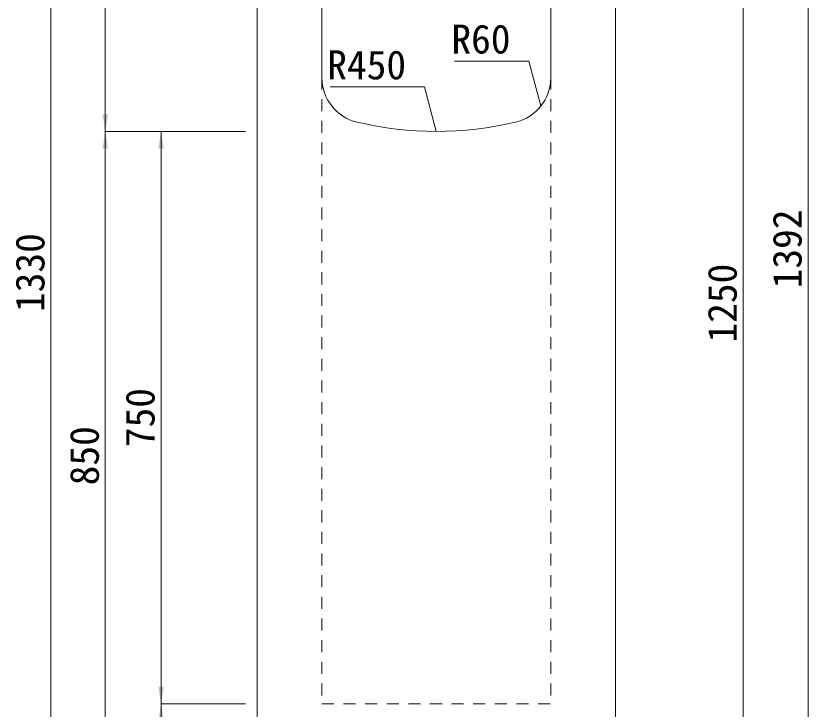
# Model space of a CAD drawing. Units: millimetres at full size. Extents: x -3301 to 90699, y 107523 to 139162.
# Drawn here: x 21601 to 22640, y 116013 to 116922 of the extents above; entities that cross this region are included whole.
import ezdxf
from ezdxf.enums import TextEntityAlignment as Align

# ---------------------------------------------------------------- set-up
doc = ezdxf.new("R2010")
doc.units = ezdxf.units.MM
doc.header["$LTSCALE"] = 21
doc.linetypes.add('USER1', pattern=[1.35, 0.75, -0.6])
for name, color, linetype, lineweight in [('寸法線', 7, 'Continuous', 9), ('引出線', 4, 'Continuous', 9), ('本体', 2, 'Continuous', 9)]:
    doc.layers.add(name, color=color, linetype=linetype, lineweight=lineweight)
doc.styles.add('ＭＳ ゴシック', font='')
doc.styles.get('ＭＳ ゴシック').set_extended_font_data('MS Gothic')

# ---------------------------------------------------------------- blocks, each defined once
blk = doc.blocks.new('filled_arrow')
at = {"color": 0, "linetype": 'Continuous', "lineweight": -2}
blk.add_solid([(7.5, 1.25), (0, 0), (7.5, -1.25)], dxfattribs=at)

msp = doc.modelspace()

# ---------------------------------------------------------------- linework, layer by layer
at = {"layer": '寸法線'}
for p, q in [((22639.77, 117312.33), (22639.77, 115920.33)), ((21647.2, 115920.33), (21647.2, 117250.33)), ((21718.47, 117170.33), (21718.47, 116770.33)), ((22554.67, 115920.33), (22554.67, 117170.33)), ((21902.31, 116770.33), (21718.47, 116770.33)), ((21718.47, 116770.33), (21718.47, 115920.33)), ((21902.31, 116770.33), (21718.47, 116770.33)), ((21791.54, 116020.33), (21791.54, 116770.33)), ((21902.31, 116770.33), (21791.54, 116770.33)), ((21902.31, 116020.33), (21791.54, 116020.33)), ((21791.54, 115920.33), (21791.54, 116020.33)), ((21902.31, 116020.33), (21791.54, 116020.33))]:
    msp.add_line(p, q, dxfattribs=at)
at = {"layer": '引出線'}
for points in [[(22289.37, 116803.64), (22273.63, 116862.39), (22176.13, 116862.39)], [(22152.31, 116770.33), (22136.71, 116828.54), (22013.22, 116828.54)]]:
    msp.add_lwpolyline(points, dxfattribs=at)
at = {"layer": '本体', "lineweight": 20}
for p, q in [((21917.31, 117170.33), (21917.31, 115920.33)), ((22002.31, 117170.33), (22002.31, 116840.85)), ((22302.31, 117170.33), (22302.31, 116840.85)), ((22387.31, 117170.33), (22387.31, 115920.33))]:
    msp.add_line(p, q, dxfattribs=at)
at = {"layer": '本体', "linetype": 'USER1'}
for p, q in [((22002.31, 116840.85), (22002.31, 116020.33)), ((22302.31, 116840.85), (22302.31, 116020.33)), ((22002.31, 116020.33), (22302.31, 116020.33))]:
    msp.add_line(p, q, dxfattribs=at)
at = {"layer": '本体', "lineweight": 13}
for centre, radius, start, end in [((22062.31, 116840.85), 60, 180, 256.65764), ((22242.31, 116840.85), 60, 283.34236, 0), ((22152.31, 117220.33), 450, 256.65764, 283.34236)]:
    msp.add_arc(centre, radius, start, end, dxfattribs=at)

# ---------------------------------------------------------------- block references
at = {"layer": '寸法線', "xscale": 3, "yscale": 3}
for p, rotation in [((21718.47, 116770.33), 90), ((21718.47, 116770.33), 270), ((21791.54, 116770.33), 270), ((21791.54, 116020.33), 90), ((21791.54, 116020.33), 270)]:
    msp.add_blockref('filled_arrow', p, dxfattribs=dict(at, rotation=rotation))
at = {"layer": '引出線', "xscale": 0.0667, "yscale": 0.0667, "rotation": 105}
for p in [(22289.37, 116803.64), (22152.31, 116770.33)]:
    msp.add_blockref('filled_arrow', p, dxfattribs=at)

# ---------------------------------------------------------------- texts
at = {"layer": '寸法線', "style": 'ＭＳ ゴシック'}
for s, p in [('1392', (22612.27, 116616.33)), ('1330', (21619.7, 116585.33)), ('1250', (22527.17, 116545.33)), ('750', (21764.04, 116395.33)), ('850', (21690.97, 116345.33))]:
    msp.add_text(s, height=37.98, rotation=90, dxfattribs=at).set_placement(p, align=Align.MIDDLE_CENTER)
at = {"layer": '引出線', "style": 'ＭＳ ゴシック'}
for s, p in [('R60', (22249.63, 116910.39)), ('R450', (22112.71, 116876.54))]:
    msp.add_text(s, height=37.98, dxfattribs=at).set_placement(p, align=Align.TOP_RIGHT)

doc.saveas('drawing.dxf')
